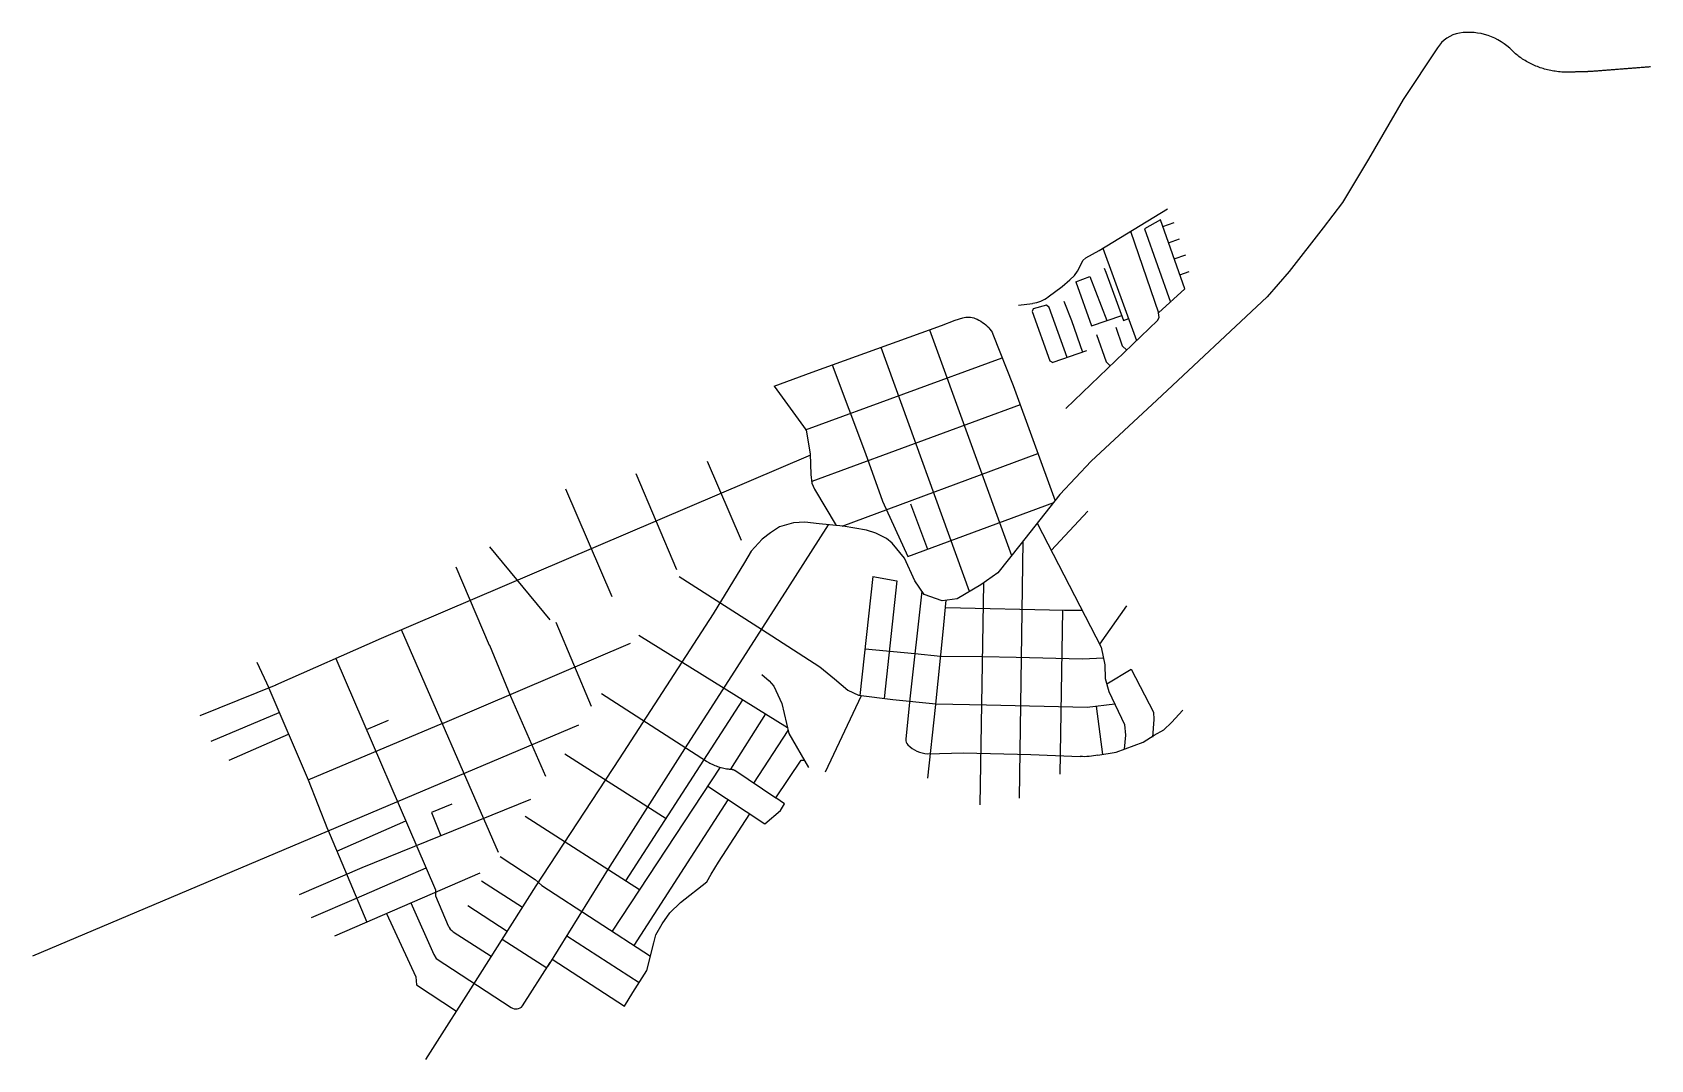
# Model space of a CAD drawing. Header units: metres. Extents: x 334881 to 338550, y 7381559 to 7383888.
import ezdxf

# ---------------------------------------------------------------- set-up
doc = ezdxf.new("R2010")
doc.units = ezdxf.units.M
for name, color, linetype, true_color in [('AVENIDA GIOVANNI BATTISTIN - 20_01_2021 - TAB35', 18, 'Continuous', 0x000000), ('AVENIDA HELVÉTIA - 20_01_2021 - TAB22', 18, 'Continuous', 0x000000), ('AVENIDA MARGINAL DO CORREGO TABOÃO - 21_01_2021 - TAB69', 18, 'Continuous', 0x000000), ('AVENIDA OCTÁVIO CORLETTO - 20_01_2021 - TAB46', 18, 'Continuous', 0x000000), ('AVENIDA OLINTO DEMARCHI - 20_01_2021 - TAB34', 18, 'Continuous', 0x000000), ('AVENIDA ORLANDO ÂNGELO GASTALDO - 20_01_2021 - TAB41', 18, 'Continuous', 0x000000), ('MCT - AVENIDA DO TABOÃO', 18, 'Continuous', 0x000000), ('MCT - RUA AFONSO CÉLSO FIGUEIREDO', 18, 'Continuous', 0x000000), ('MCT - RUA AMÉRICO MOLARI', 18, 'Continuous', 0x000000), ('MCT - RUA COSME DE FARIAS', 18, 'Continuous', 0x000000), ('MCT - RUA FÁBIO DA SILVA PRADO', 18, 'Continuous', 0x000000), ('MCT - RUA GEN. OLÍMPIO MOURÃO FILHO', 18, 'Continuous', 0x000000), ('MCT - RUA HORÁCIO DE CARVALHO', 18, 'Continuous', 0x000000), ('MCT - RUA JOAQUIM FERREIRA DA SILVA', 18, 'Continuous', 0x000000), ('MCT - RUA LUIZ FERIANI', 18, 'Continuous', 0x000000), ('MCT - RUA OCTACÍLIO CELESTINO GALLO', 18, 'Continuous', 0x000000), ('MCT - RUA PATAGÔNIA', 18, 'Continuous', 0x000000), ('MCT - RUA RANIERI MAZZILLI', 18, 'Continuous', 0x000000), ('MCT - RUA TASUKE UEMATSU', 18, 'Continuous', 0x000000), ('MCT - RUA ÉTORE TOLDO', 18, 'Continuous', 0x000000), ('RUA ALBINO DOS SANTOS QUELHAS - 21_01_2021 - TAB63', 18, 'Continuous', 0x000000), ('RUA ALEMANHA - 21_01_2021 - TAB58', 18, 'Continuous', 0x000000), ('RUA ALFREDO BERNARDO LEITE - 21_01_2021 - TAB89', 18, 'Continuous', 0x000000), ('RUA ALMEIDA TAMANDARÉ - 21_01_2021 - TAB71', 18, 'Continuous', 0x000000), ('RUA AMARO JOSÉ DOS SANTOS - 21_01_2021 - TAB62', 18, 'Continuous', 0x000000), ('RUA ANGELINA - 20_01_2021 - TAB26', 18, 'Continuous', 0x000000), ('RUA ARMANDO PINELLI - 21_01_2021 - TAB100', 18, 'Continuous', 0x000000), ('RUA AUSTRIA - 21_01_2021 - TAB57', 18, 'Continuous', 0x000000), ('RUA BIRMÂNIA - 21_01_2021 - TAB82', 18, 'Continuous', 0x000000), ('RUA BRITO DE ALMEIDA - 21_01_2021 - TAB79', 18, 'Continuous', 0x000000), ('RUA BULGÁRIA - 21_01_2021 - TAB87', 18, 'Continuous', 0x000000), ('RUA CHILE - 21_01_2021 - TAB51', 18, 'Continuous', 0x000000), ('RUA CIDADE DE JANDIRA - 21_01_2021 - TAB105', 18, 'Continuous', 0x000000), ('RUA CMTE. TAYLOR - 21_01_2021 - TAB74', 18, 'Continuous', 0x000000), ('RUA DINAMARCA - 21_01_2021 - TAB96', 18, 'Continuous', 0x000000), ('RUA DOS ALPES - 20_01_2021 - TAB24', 18, 'Continuous', 0x000000), ('RUA DR. FRANCISCO DA SILVA PRADO - 21_01_2021 - TAB73', 18, 'Continuous', 0x000000), ('RUA DR. MÁRIO SANTALÚCIA - 21_01_2021 - TAB76', 18, 'Continuous', 0x000000), ('RUA DR. VITAL BRASIL - 21_01_2021 - TAB50', 18, 'Continuous', 0x000000), ('RUA ESTADOS UNIDOS - 21_01_2021 - TAB106', 18, 'Continuous', 0x000000), ('RUA ETIÓPIA - 21_01_2021 - TAB52', 18, 'Continuous', 0x000000), ('RUA EUGÊNIA SÁ VITALE - 21_01_2021 - TAB49', 18, 'Continuous', 0x000000), ('RUA EUROPA - 21_01_2021 - TAB94', 18, 'Continuous', 0x000000), ('RUA FERDINANDO DUCA - 21_01_2021 - TAB61', 18, 'Continuous', 0x000000), ('RUA FLÁVIO TAMBELLINI - 21_01_2021 - TAB60', 18, 'Continuous', 0x000000), ('RUA FRANÇA - 21_01_2021 - TAB55', 18, 'Continuous', 0x000000), ('RUA GENEBRA - 20_01_2021 - TAB28', 18, 'Continuous', 0x000000), ('RUA GRÃ - BRETANHA - 21_01_2021 - TAB102', 18, 'Continuous', 0x000000), ('RUA GUILHERME TELL - 20_01_2021 - TAB30', 18, 'Continuous', 0x000000), ('RUA GUSTAVO TEIXEIRA - 21_01_2021 - TAB72', 18, 'Continuous', 0x000000), ('RUA HAITI - 21_01_2021 - TAB83', 18, 'Continuous', 0x000000), ('RUA HUNGRIA - 21_01_2021 - TAB56', 18, 'Continuous', 0x000000), ('RUA ISAO SATO - 21_01_2021 - TAB92', 18, 'Continuous', 0x000000), ('RUA ITALIA - 21_01_2021 - TAB59', 18, 'Continuous', 0x000000), ('RUA JOSÉ MEDEIROS DE ALBUQUERQUE - 21_01_2021 - TAB67', 18, 'Continuous', 0x000000), ('RUA JOÃO BATISTA DE ALMEIDA - 21_01_2021 - TAB81', 18, 'Continuous', 0x000000), ('RUA LAUSANE - 20_01_2021 - TAB23', 18, 'Continuous', 0x000000), ('RUA LUZERN - 20_01_2021 - TAB27', 18, 'Continuous', 0x000000), ('RUA MARROCOS - 21_01_2021 - TAB54', 18, 'Continuous', 0x000000), ('RUA NEUCHATEL - 20_01_2021 - TAB25', 18, 'Continuous', 0x000000), ('RUA NIGÉRIA - 21_01_2021 - TAB80', 18, 'Continuous', 0x000000), ('RUA OVAIR LUIZ - 21_01_2021 - TAB104', 18, 'Continuous', 0x000000), ('RUA PAQUISTÃO - 21_01_2021 - TAB99', 18, 'Continuous', 0x000000), ('RUA PARANÁ - 21_01_2021 - TAB98', 18, 'Continuous', 0x000000), ('RUA PAULO FANANI - 21_01_2021 - TAB64', 18, 'Continuous', 0x000000), ('RUA PRESIDENTE PRUDENTE - 21_01_2021 - TAB91', 18, 'Continuous', 0x000000), ('RUA PRESIDENTE WENCESLAU - 21_01_2021 - TAB95', 18, 'Continuous', 0x000000), ('RUA REPÚBLICA - 21_01_2021 - TAB75', 18, 'Continuous', 0x000000), ('RUA RÚSSIA - 21_01_2021 - TAB101', 18, 'Continuous', 0x000000), ('RUA SANTA CATARINA  - 21_01_2021 - TAB97', 18, 'Continuous', 0x000000), ('RUA SANTOS - 21_01_2021 - TAB77', 18, 'Continuous', 0x000000), ('RUA SUÍÇA - 21_01_2021 - TAB86', 18, 'Continuous', 0x000000), ('RUA SÃO PAULO - 21_01_2021 - TAB90', 18, 'Continuous', 0x000000), ('RUA TÚRQUIA - 21_01_2021 - TAB84', 18, 'Continuous', 0x000000), ('RUA VENEZUELA - 21_01_2021 - TAB103', 18, 'Continuous', 0x000000), ('RUA VISCONDE DE CABO FRIO - 21_01_2021 - TAB65 - TAB66', 18, 'Continuous', 0x000000), ('RUA ZURICH  - 20_01_2021 - TAB29', 18, 'Continuous', 0x000000), ('RUA ÍNDIA - 21_01_2021 - TAB88', 18, 'Continuous', 0x000000), ('VIELA 01 - 20_01_2021 - TAB43', 18, 'Continuous', 0x000000), ('VIELA 02 - 20_01_2021 - TAB42', 18, 'Continuous', 0x000000), ('VIELA 03 - 20_01_2021 - TAB47', 18, 'Continuous', 0x000000), ('VIELA 04 - 20_01_2021 - TAB48', 18, 'Continuous', 0x000000), ('VIELA 05 - 20_01_2021 - TAB44', 18, 'Continuous', 0x000000), ('VIELA 06 - 20_01_2021 - TAB45', 18, 'Continuous', 0x000000), ('VIELA 07 - 20_01_2021 - TAB40', 18, 'Continuous', 0x000000), ('VIELA 08 - 20_01_2021 - TAB36', 18, 'Continuous', 0x000000), ('VIELA 09 - 20_01_2021 - TAB37', 18, 'Continuous', 0x000000), ('VIELA 10 - 20_01_2021 - TAB38', 18, 'Continuous', 0x000000), ('VIELA 11 - 20_01_2021 - TAB39', 18, 'Continuous', 0x000000)]:
    doc.layers.add(name, color=color, linetype=linetype, true_color=true_color)

msp = doc.modelspace()

# ---------------------------------------------------------------- linework, layer by layer
at = {"layer": 'AVENIDA GIOVANNI BATTISTIN - 20_01_2021 - TAB35'}
msp.add_lwpolyline([(337370.6, 7383437.3), (337434.1, 7383252.3)], dxfattribs=at)
at = {"layer": 'AVENIDA HELVÉTIA - 20_01_2021 - TAB22'}
for points in [[(336562.7, 7383085.7), (336648.9, 7383117.9), (336941.9, 7383223.6), (336972.8, 7383235.4), (336990.2, 7383240.8)], [(337058.5, 7383204.2), (337104.2, 7383087.2), (337199.5, 7382826.3)]]:
    msp.add_lwpolyline(points, dxfattribs=at)
at = {"layer": 'AVENIDA HELVÉTIA - 20_01_2021 - TAB22', "extrusion": (0, 0, -1)}
for centre, radius, start, end in [((-337002.5, 7383201.3), 41.3, 72.7814, 112.7182), ((-336982.7, 7383154.1), 92.6, 112.7182, 135.7566), ((-337016.6, 7383187), 45.3, 135.7566, 157.7932)]:
    msp.add_arc(centre, radius, start, end, dxfattribs=at)
at = {"layer": 'AVENIDA MARGINAL DO CORREGO TABOÃO - 21_01_2021 - TAB69'}
msp.add_lwpolyline([(336541.8, 7382093.3), (336577.2, 7382123.4), (336586.2, 7382139.1), (336566.7, 7382152.7)], dxfattribs=at)
at = {"layer": 'AVENIDA OCTÁVIO CORLETTO - 20_01_2021 - TAB46'}
for p, q in [((337299.3, 7383393.8), (337454.3, 7383488.3)), ((337269.2, 7383377.2), (337299.3, 7383393.8)), ((337243.7, 7383336.9), (337250.3, 7383347)), ((337250.3, 7383347), (337257, 7383359.8)), ((337257, 7383359.8), (337262.7, 7383370.9)), ((337262.7, 7383370.9), (337269.2, 7383377.2)), ((337184.1, 7383288.4), (337215.5, 7383312)), ((337215.5, 7383312), (337233.3, 7383327)), ((337233.3, 7383327), (337243.7, 7383336.9)), ((337116.5, 7383269.3), (337148.7, 7383273.8))]:
    msp.add_line(p, q, dxfattribs=at)
msp.add_arc((337138.1, 7383350.1), 77, 277.9452, 306.7281, dxfattribs=at)
at = {"layer": 'AVENIDA OLINTO DEMARCHI - 20_01_2021 - TAB34'}
msp.add_lwpolyline([(337223.7, 7383035.7), (337431.9, 7383234.6), (337435.5, 7383241.9), (337434.1, 7383252.3)], dxfattribs=at)
at = {"layer": 'AVENIDA ORLANDO ÂNGELO GASTALDO - 20_01_2021 - TAB41'}
msp.add_lwpolyline([(337308, 7383399.2), (337384.5, 7383189.4)], dxfattribs=at)
at = {"layer": 'MCT - AVENIDA DO TABOÃO'}
for p, q in [((338066.3, 7383853), (337988.9, 7383736.1)), ((337988.9, 7383736.1), (337910.5, 7383601)), ((337910.5, 7383601), (337851, 7383502.2)), ((337851, 7383502.2), (337807.5, 7383445)), ((337807.5, 7383445), (337730.2, 7383346)), ((337730.2, 7383346), (337680.5, 7383288.4)), ((337680.5, 7383288.4), (337430.3, 7383054.4)), ((337430.3, 7383054.4), (337281.1, 7382916.2)), ((337281.1, 7382916.2), (337210.7, 7382840.5)), ((337210.7, 7382840.5), (337120, 7382725.6)), ((336554.2, 7382753.6), (336535.1, 7382738.8)), ((336574.5, 7382767.1), (336554.2, 7382753.6)), ((336606.7, 7382775.8), (336574.5, 7382767.1)), ((336632.3, 7382777.9), (336606.7, 7382775.8)), ((336664.5, 7382773.8), (336632.3, 7382777.9)), ((336719.1, 7382768.5), (336664.5, 7382773.8)), ((336772.1, 7382759.5), (336719.1, 7382768.5)), ((336793.3, 7382752.8), (336772.1, 7382759.5)), ((336535.1, 7382738.8), (336510.3, 7382711.5)), ((336817.4, 7382740.5), (336793.3, 7382752.8)), ((336830.2, 7382729.9), (336817.4, 7382740.5)), ((336857.8, 7382695.9), (336830.2, 7382729.9)), ((337120, 7382725.6), (337069.7, 7382662.6)), ((336495.7, 7382686.2), (336424.6, 7382570)), ((336510.3, 7382711.5), (336495.7, 7382686.2)), ((336881.5, 7382644.5), (336857.8, 7382695.9)), ((336902.7, 7382613.6), (336881.5, 7382644.5)), ((337069.7, 7382662.6), (337031.2, 7382635.3)), ((336943.6, 7382599), (336902.7, 7382613.6)), ((337031.2, 7382635.3), (336977.2, 7382603.9)), ((336977.2, 7382603.9), (336943.6, 7382599)), ((336424.6, 7382570), (336211.5, 7382241)), ((336211.5, 7382241), (336022.6, 7381952.8)), ((336022.6, 7381952.8), (335895.3, 7381752.3)), ((335895.3, 7381752.3), (335772.5, 7381558.8))]:
    msp.add_line(p, q, dxfattribs=at)
for centre, radius, start, end in [((338128.9, 7383813.9), 73.8, 99.7557, 147.9773), ((338137.5, 7383750.5), 137.7, 44.0886, 98.8132)]:
    msp.add_arc(centre, radius, start, end, dxfattribs=at)
msp.add_rational_spline([(338549.8, 7383809.9), (338481.8, 7383804.6), (338413.9, 7383799.3), (338390.6, 7383798.7), (338367.3, 7383798), (338288.9, 7383795.9), (338236.4, 7383846.3)], [1, 1, 1, 1, 1, 0.922816105485, 1], degree=2, knots=[0, 0, 0, 1, 1, 2, 2, 2.790937, 2.790937, 2.790937], dxfattribs=at)
at = {"layer": 'MCT - RUA AFONSO CÉLSO FIGUEIREDO'}
msp.add_lwpolyline([(336840.6, 7382644.4), (336812.3, 7382378)], dxfattribs=at)
at = {"layer": 'MCT - RUA AMÉRICO MOLARI'}
msp.add_lwpolyline([(337316.7, 7382410.8), (337371.9, 7382444.6)], dxfattribs=at)
at = {"layer": 'MCT - RUA COSME DE FARIAS'}
msp.add_lwpolyline([(337292.7, 7382360.6), (337306.7, 7382251)], dxfattribs=at)
at = {"layer": 'MCT - RUA FÁBIO DA SILVA PRADO'}
msp.add_lwpolyline([(337126.8, 7382734.2), (337118.2, 7382152.1)], dxfattribs=at)
at = {"layer": 'MCT - RUA GEN. OLÍMPIO MOURÃO FILHO'}
msp.add_lwpolyline([(336951.2, 7382584.2), (337220.7, 7382578), (337260.6, 7382578.4)], dxfattribs=at)
at = {"layer": 'MCT - RUA HORÁCIO DE CARVALHO'}
for p, q in [((336910.3, 7382252.6), (336991.8, 7382254.9)), ((336991.8, 7382254.9), (337144.4, 7382250.6)), ((337144.4, 7382250.6), (337256.6, 7382246.1))]:
    msp.add_line(p, q, dxfattribs=at)
msp.add_lwpolyline([(337296.7, 7382249.3), (337338.3, 7382256.4), (337399.1, 7382278.7), (337423.9, 7382294.8), (337446.3, 7382307), (337463.7, 7382323.6), (337488.9, 7382351.4)], dxfattribs=at)
at = {"layer": 'MCT - RUA HORÁCIO DE CARVALHO', "extrusion": (0, 0, -1)}
msp.add_arc((-337265.6, 7382386.2), 140.4, 257.1988, 273.6676, dxfattribs=at)
at = {"layer": 'MCT - RUA JOAQUIM FERREIRA DA SILVA'}
msp.add_lwpolyline([(337273.5, 7382802.7), (337191, 7382713.4)], dxfattribs=at)
at = {"layer": 'MCT - RUA LUIZ FERIANI'}
msp.add_lwpolyline([(336562.7, 7383085.7), (336634.9, 7382986), (336644.6, 7382932.7), (336645.8, 7382885.8), (336648.3, 7382866.2), (336654.1, 7382852.3), (336703.1, 7382770.1)], dxfattribs=at)
at = {"layer": 'MCT - RUA OCTACÍLIO CELESTINO GALLO'}
msp.add_lwpolyline([(337159.2, 7382775.2), (337303.9, 7382494.2), (337312.7, 7382453.9), (337313.4, 7382423.4), (337321.1, 7382393.9), (337357.2, 7382318.6), (337359.1, 7382294.4), (337356.5, 7382263.1)], dxfattribs=at)
at = {"layer": 'MCT - RUA PATAGÔNIA'}
msp.add_lwpolyline([(336249.2, 7382887.6), (336341, 7382670.6)], dxfattribs=at)
at = {"layer": 'MCT - RUA RANIERI MAZZILLI'}
msp.add_lwpolyline([(337216.4, 7382578.1), (337210.2, 7382206.4)], dxfattribs=at)
at = {"layer": 'MCT - RUA TASUKE UEMATSU'}
msp.add_lwpolyline([(337371.9, 7382444.4), (337422.9, 7382346.4), (337423.3, 7382330.4), (337420.4, 7382289.7)], dxfattribs=at)
at = {"layer": 'MCT - RUA ÉTORE TOLDO'}
msp.add_lwpolyline([(337361.6, 7382588.1), (337300.5, 7382500.8)], dxfattribs=at)
at = {"layer": 'RUA ALBINO DOS SANTOS QUELHAS - 21_01_2021 - TAB63'}
msp.add_lwpolyline([(336534.4, 7382432.2), (336551.5, 7382417.5), (336562.2, 7382405.7), (336580.4, 7382366.5), (336595.9, 7382298), (336640.7, 7382221.2)], dxfattribs=at)
at = {"layer": 'RUA ALEMANHA - 21_01_2021 - TAB58'}
for p, q in [((336171, 7382389.4), (336409, 7382236)), ((336473.2, 7382214.9), (336566.7, 7382152.7))]:
    msp.add_line(p, q, dxfattribs=at)
msp.add_rational_spline([(336409, 7382236), (336434.5, 7382219.5), (336464.8, 7382217.4), (336469.3, 7382217.1), (336473.2, 7382214.9)], [1, 0.968651182493, 1, 0.974154266092, 1], degree=2, knots=[0, 0, 0, 0.5021075, 0.5021075, 0.9578078, 0.9578078, 0.9578078], dxfattribs=at)
at = {"layer": 'RUA ALFREDO BERNARDO LEITE - 21_01_2021 - TAB89'}
msp.add_line((335992.1, 7381680.6), (336054.8, 7381778.9), dxfattribs=at)
msp.add_lwpolyline([(336685.3, 7382771.8), (336592.9, 7382627.2), (336548.5, 7382557.7), (336478, 7382447.8), (336438.6, 7382386.6), (336359.7, 7382263.6), (336190.1, 7381997.2), (336049.6, 7381770.5)], dxfattribs=at)
at = {"layer": 'RUA ALMEIDA TAMANDARÉ - 21_01_2021 - TAB71'}
msp.add_lwpolyline([(336897.5, 7382621.2), (336869.9, 7382377.3), (336861, 7382285.4)], dxfattribs=at)
for centre, radius, start, end in [((336876, 7382284), 15, 174.482, 228.6212), ((336914, 7382319.5), 67, 224.3058, 266.8028)]:
    msp.add_arc(centre, radius, start, end, dxfattribs=at)
at = {"layer": 'RUA AMARO JOSÉ DOS SANTOS - 21_01_2021 - TAB62'}
msp.add_lwpolyline([(336566.7, 7382152.7), (336623.5, 7382237.6), (336631.1, 7382237.7)], dxfattribs=at)
at = {"layer": 'RUA ANGELINA - 20_01_2021 - TAB26'}
msp.add_lwpolyline([(336871.6, 7382819.4), (336910.4, 7382716.5)], dxfattribs=at)
at = {"layer": 'RUA ARMANDO PINELLI - 21_01_2021 - TAB100'}
msp.add_lwpolyline([(335899, 7381964), (335992, 7381904.6)], dxfattribs=at)
at = {"layer": 'RUA AUSTRIA - 21_01_2021 - TAB57'}
msp.add_lwpolyline([(336226.6, 7381964), (336491.4, 7382375)], dxfattribs=at)
at = {"layer": 'RUA BIRMÂNIA - 21_01_2021 - TAB82'}
msp.add_lwpolyline([(336059.6, 7381786.6), (336223.5, 7381680.4)], dxfattribs=at)
at = {"layer": 'RUA BRITO DE ALMEIDA - 21_01_2021 - TAB79'}
msp.add_lwpolyline([(336410.6, 7382915.9), (336487.5, 7382736.8)], dxfattribs=at)
at = {"layer": 'RUA BULGÁRIA - 21_01_2021 - TAB87'}
msp.add_lwpolyline([(336087.7, 7382252.6), (336317.9, 7382105.7)], dxfattribs=at)
at = {"layer": 'RUA CHILE - 21_01_2021 - TAB51'}
for points in [[(335811, 7382320.7), (336237, 7382503)], [(335506.1, 7382193.5), (335812.8, 7382322.4)]]:
    msp.add_lwpolyline(points, dxfattribs=at)
at = {"layer": 'RUA CIDADE DE JANDIRA - 21_01_2021 - TAB105'}
msp.add_lwpolyline([(335286.2, 7382281), (335440.7, 7382346)], dxfattribs=at)
at = {"layer": 'RUA CMTE. TAYLOR - 21_01_2021 - TAB74'}
msp.add_lwpolyline([(336769.1, 7382490.6), (336881.5, 7382480.1)], dxfattribs=at)
at = {"layer": 'RUA DINAMARCA - 21_01_2021 - TAB96'}
msp.add_lwpolyline([(336119.3, 7382317), (334880.8, 7381793.3)], dxfattribs=at)
at = {"layer": 'RUA DOS ALPES - 20_01_2021 - TAB24'}
msp.add_lwpolyline([(336694.5, 7383134.4), (336769.4, 7382933.3), (336808.5, 7382825), (336865.9, 7382700)], dxfattribs=at)
at = {"layer": 'RUA DR. FRANCISCO DA SILVA PRADO - 21_01_2021 - TAB73'}
msp.add_lwpolyline([(337037.2, 7382639.6), (337029.1, 7382136.7)], dxfattribs=at)
at = {"layer": 'RUA DR. MÁRIO SANTALÚCIA - 21_01_2021 - TAB76'}
msp.add_lwpolyline([(336929, 7382366), (337043.7, 7382363.3), (337272.5, 7382358.4), (337334.8, 7382365.3)], dxfattribs=at)
at = {"layer": 'RUA DR. VITAL BRASIL - 21_01_2021 - TAB50'}
msp.add_lwpolyline([(335327.1, 7382237.8), (335461.7, 7382297.1)], dxfattribs=at)
at = {"layer": 'RUA ESTADOS UNIDOS - 21_01_2021 - TAB106'}
for points in [[(335389.7, 7382460.2), (335417, 7382401.6)], [(335416.9, 7382401.5), (335506.1, 7382193.5), (335550.3, 7382081.4)], [(335550.1, 7382081.9), (335638.8, 7381870.7)]]:
    msp.add_lwpolyline(points, dxfattribs=at)
at = {"layer": 'RUA ETIÓPIA - 21_01_2021 - TAB52'}
msp.add_lwpolyline([(336411.9, 7382179.1), (336541.8, 7382093.3)], dxfattribs=at)
at = {"layer": 'RUA EUGÊNIA SÁ VITALE - 21_01_2021 - TAB49'}
for points in [[(336644.7, 7382929.2), (335671.6, 7382514.1), (335432.2, 7382407.7)], [(335432.7, 7382407.9), (335260.6, 7382338.6)]]:
    msp.add_lwpolyline(points, dxfattribs=at)
at = {"layer": 'RUA EUROPA - 21_01_2021 - TAB94'}
msp.add_lwpolyline([(335486.7, 7381933.3), (335628.4, 7381994.6), (336010.6, 7382149.1)], dxfattribs=at)
at = {"layer": 'RUA FERDINANDO DUCA - 21_01_2021 - TAB61'}
msp.add_lwpolyline([(336516.6, 7382185.9), (336594.2, 7382305.3)], dxfattribs=at)
at = {"layer": 'RUA FLÁVIO TAMBELLINI - 21_01_2021 - TAB60'}
msp.add_lwpolyline([(336464.3, 7382217.5), (336543.4, 7382342.6)], dxfattribs=at)
at = {"layer": 'RUA FRANÇA - 21_01_2021 - TAB55'}
msp.add_lwpolyline([(336245.1, 7381817.8), (336458.6, 7382148.3)], dxfattribs=at)
at = {"layer": 'RUA GENEBRA - 20_01_2021 - TAB28'}
msp.add_lwpolyline([(337120.2, 7383043.5), (336647.9, 7382869.7)], dxfattribs=at)
at = {"layer": 'RUA GRÃ - BRETANHA - 21_01_2021 - TAB102'}
msp.add_lwpolyline([(335937.8, 7382028.8), (335717.7, 7382533.7)], dxfattribs=at)
at = {"layer": 'RUA GUILHERME TELL - 20_01_2021 - TAB30'}
msp.add_lwpolyline([(336915, 7383213.9), (337101, 7382701.8)], dxfattribs=at)
at = {"layer": 'RUA GUSTAVO TEIXEIRA - 21_01_2021 - TAB72'}
msp.add_lwpolyline([(336911.1, 7382196.8), (336928.1, 7382357.1), (336945.8, 7382528.7), (336952.8, 7382600.4)], dxfattribs=at)
at = {"layer": 'RUA HAITI - 21_01_2021 - TAB83'}
msp.add_lwpolyline([(336092.6, 7381839.8), (336256.6, 7381733.4)], dxfattribs=at)
at = {"layer": 'RUA HUNGRIA - 21_01_2021 - TAB56'}
msp.add_lwpolyline([(336440.1, 7382221.8), (336195.1, 7381850.4)], dxfattribs=at)
at = {"layer": 'RUA ISAO SATO - 21_01_2021 - TAB92'}
msp.add_lwpolyline([(335831.7, 7382138.3), (335785.9, 7382119.1), (335806.7, 7382066.7)], dxfattribs=at)
at = {"layer": 'RUA ITALIA - 21_01_2021 - TAB59'}
msp.add_lwpolyline([(336256.2, 7382521.7), (336592.7, 7382311.8)], dxfattribs=at)
at = {"layer": 'RUA JOSÉ MEDEIROS DE ALBUQUERQUE - 21_01_2021 - TAB67'}
for points in [[(336786.1, 7382654.6), (336757.2, 7382384.7)], [(336786.1, 7382654.6), (336840.6, 7382644.4)], [(336678.8, 7382211.6), (336760.9, 7382384.2)]]:
    msp.add_lwpolyline(points, dxfattribs=at)
at = {"layer": 'RUA JOÃO BATISTA DE ALMEIDA - 21_01_2021 - TAB81'}
msp.add_lwpolyline([(336881.5, 7382480.1), (336940.1, 7382474.1), (337034.9, 7382473.3), (337111.3, 7382471.4), (337261.4, 7382467.5), (337309.2, 7382469.9)], dxfattribs=at)
at = {"layer": 'RUA LAUSANE - 20_01_2021 - TAB23'}
msp.add_lwpolyline([(336865.9, 7382700), (337196.4, 7382822.4)], dxfattribs=at)
at = {"layer": 'RUA LUZERN - 20_01_2021 - TAB27'}
msp.add_lwpolyline([(336716.7, 7382768.8), (337160.5, 7382933.3)], dxfattribs=at)
at = {"layer": 'RUA MARROCOS - 21_01_2021 - TAB54'}
msp.add_lwpolyline([(336223.5, 7381680.4), (336242.6, 7381711.2), (336273.9, 7381760.8), (336289.5, 7381824), (336294.7, 7381841.6), (336309, 7381866.8), (336326, 7381891.8), (336350.6, 7381915.3), (336410.1, 7381962.3), (336420.1, 7381979.7), (336436.2, 7382006.4)], dxfattribs=at)
at = {"layer": 'RUA NEUCHATEL - 20_01_2021 - TAB25'}
msp.add_lwpolyline([(336804.6, 7383174.1), (337004.7, 7382621)], dxfattribs=at)
at = {"layer": 'RUA NIGÉRIA - 21_01_2021 - TAB80'}
msp.add_lwpolyline([(335945.7, 7381831.7), (336047, 7381766.7)], dxfattribs=at)
at = {"layer": 'RUA OVAIR LUIZ - 21_01_2021 - TAB104'}
msp.add_lwpolyline([(335638.5, 7382307.6), (335688.2, 7382328.9)], dxfattribs=at)
at = {"layer": 'RUA PAQUISTÃO - 21_01_2021 - TAB99'}
msp.add_lwpolyline([(335867.9, 7381908.3), (335957.6, 7381850.4)], dxfattribs=at)
at = {"layer": 'RUA PARANÁ - 21_01_2021 - TAB98'}
msp.add_lwpolyline([(335739.2, 7381914.3), (335791.3, 7381796.9), (335796.6, 7381788), (335966.3, 7381677)], dxfattribs=at)
msp.add_arc((335977.1, 7381693.5), 19.8, 236.8043, 319.1211, dxfattribs=at)
at = {"layer": 'RUA PAULO FANANI - 21_01_2021 - TAB64'}
msp.add_lwpolyline([(335917.5, 7382721.7), (336054.1, 7382556.4)], dxfattribs=at)
at = {"layer": 'RUA PRESIDENTE PRUDENTE - 21_01_2021 - TAB91'}
msp.add_lwpolyline([(335513.8, 7381881.2), (335615.9, 7381925.3), (335773.6, 7381993.8)], dxfattribs=at)
at = {"layer": 'RUA PRESIDENTE WENCESLAU - 21_01_2021 - TAB95'}
msp.add_lwpolyline([(335571.3, 7382031.4), (335727.6, 7382100.7)], dxfattribs=at)
at = {"layer": 'RUA REPÚBLICA - 21_01_2021 - TAB75'}
msp.add_lwpolyline([(336067.8, 7382550.7), (336148, 7382360.7)], dxfattribs=at)
at = {"layer": 'RUA RÚSSIA - 21_01_2021 - TAB101'}
msp.add_line((335835.1, 7381848.5), (335921.3, 7381793.3), dxfattribs=at)
msp.add_lwpolyline([(335569.1, 7382468.5), (335795.1, 7381944), (335794.5, 7381930), (335823.5, 7381862.6)], dxfattribs=at)
msp.add_arc((335853.5, 7381875.5), 32.6, 203.2664, 235.6663, dxfattribs=at)
at = {"layer": 'RUA SANTA CATARINA  - 21_01_2021 - TAB97'}
msp.add_lwpolyline([(335683.5, 7381890.1), (335750.5, 7381746.6), (335751.6, 7381728.7), (335842.1, 7381668.6)], dxfattribs=at)
at = {"layer": 'RUA SANTOS - 21_01_2021 - TAB77'}
msp.add_lwpolyline([(336089.2, 7382853.1), (336194.7, 7382609.1)], dxfattribs=at)
at = {"layer": 'RUA SUÍÇA - 21_01_2021 - TAB86'}
msp.add_lwpolyline([(335997.8, 7382110.9), (336257.1, 7381944.5)], dxfattribs=at)
at = {"layer": 'RUA SÃO PAULO - 21_01_2021 - TAB90'}
msp.add_lwpolyline([(335566.7, 7381839.5), (335895.9, 7381982.2)], dxfattribs=at)
at = {"layer": 'RUA TÚRQUIA - 21_01_2021 - TAB84'}
msp.add_lwpolyline([(335941.7, 7382019.7), (336021.1, 7381967), (336035.8, 7381953.8), (336282.1, 7381793.8)], dxfattribs=at)
at = {"layer": 'RUA VENEZUELA - 21_01_2021 - TAB103'}
for points in [[(335840.6, 7382676.2), (335916.8, 7382498.6)], [(335917.2, 7382499), (335965.1, 7382383), (336044.5, 7382201.5)]]:
    msp.add_lwpolyline(points, dxfattribs=at)
at = {"layer": 'RUA VISCONDE DE CABO FRIO - 21_01_2021 - TAB65 - TAB66'}
msp.add_lwpolyline([(336347.6, 7382654.7), (336533.9, 7382535), (336666.3, 7382449.2), (336699.4, 7382422.6), (336729.5, 7382396.3), (336753.5, 7382385.1), (336832, 7382375.6), (336929, 7382366)], dxfattribs=at)
at = {"layer": 'RUA ZURICH  - 20_01_2021 - TAB29'}
msp.add_lwpolyline([(336634, 7382987.2), (337079.6, 7383150.2)], dxfattribs=at)
at = {"layer": 'RUA ÍNDIA - 21_01_2021 - TAB88'}
msp.add_lwpolyline([(336436.2, 7382006.4), (336507.4, 7382116.1)], dxfattribs=at)
at = {"layer": 'VIELA 01 - 20_01_2021 - TAB43'}
msp.add_lwpolyline([(337293.8, 7383202.8), (337315.5, 7383141.5), (337324.4, 7383131.9)], dxfattribs=at)
at = {"layer": 'VIELA 02 - 20_01_2021 - TAB42'}
msp.add_lwpolyline([(337337.1, 7383219.9), (337351.9, 7383177.7), (337362, 7383167.8)], dxfattribs=at)
at = {"layer": 'VIELA 03 - 20_01_2021 - TAB47'}
for points in [[(337227.3, 7383150.8), (337186.5, 7383264.5), (337180.3, 7383269.6), (337149.8, 7383261), (337147.3, 7383255.1), (337187.5, 7383143.5), (337194.3, 7383139.3)], [(337270.9, 7383165.9), (337194.3, 7383139.3)]]:
    msp.add_lwpolyline(points, dxfattribs=at)
at = {"layer": 'VIELA 04 - 20_01_2021 - TAB48'}
msp.add_lwpolyline([(337219.7, 7383278.7), (337236.6, 7383234.6), (337262.1, 7383162.9)], dxfattribs=at)
at = {"layer": 'VIELA 05 - 20_01_2021 - TAB44'}
for points in [[(337246.9, 7383322.9), (337278.5, 7383334.7)], [(337246.9, 7383322.9), (337281.8, 7383223.1)], [(337278.5, 7383334.7), (337316.6, 7383234.8)], [(337281.8, 7383223.1), (337350.7, 7383246.3)]]:
    msp.add_lwpolyline(points, dxfattribs=at)
at = {"layer": 'VIELA 06 - 20_01_2021 - TAB45'}
msp.add_lwpolyline([(337311.1, 7383353.9), (337314.8, 7383344.5), (337355, 7383234.7), (337366.4, 7383239.2)], dxfattribs=at)
at = {"layer": 'VIELA 07 - 20_01_2021 - TAB40'}
msp.add_lwpolyline([(337434.1, 7383252.3), (337493.6, 7383306.4), (337438.5, 7383463.5), (337402.6, 7383442.4), (337461, 7383276.8)], dxfattribs=at)
at = {"layer": 'VIELA 08 - 20_01_2021 - TAB36'}
msp.add_lwpolyline([(337444, 7383447.8), (337469.9, 7383457)], dxfattribs=at)
at = {"layer": 'VIELA 09 - 20_01_2021 - TAB37'}
msp.add_lwpolyline([(337456.8, 7383411.3), (337481.6, 7383420.1)], dxfattribs=at)
at = {"layer": 'VIELA 10 - 20_01_2021 - TAB38'}
msp.add_lwpolyline([(337469.7, 7383374.5), (337495.7, 7383383.7)], dxfattribs=at)
at = {"layer": 'VIELA 11 - 20_01_2021 - TAB39'}
msp.add_lwpolyline([(337482.2, 7383338.8), (337503.3, 7383346.1)], dxfattribs=at)

doc.saveas('drawing.dxf')
